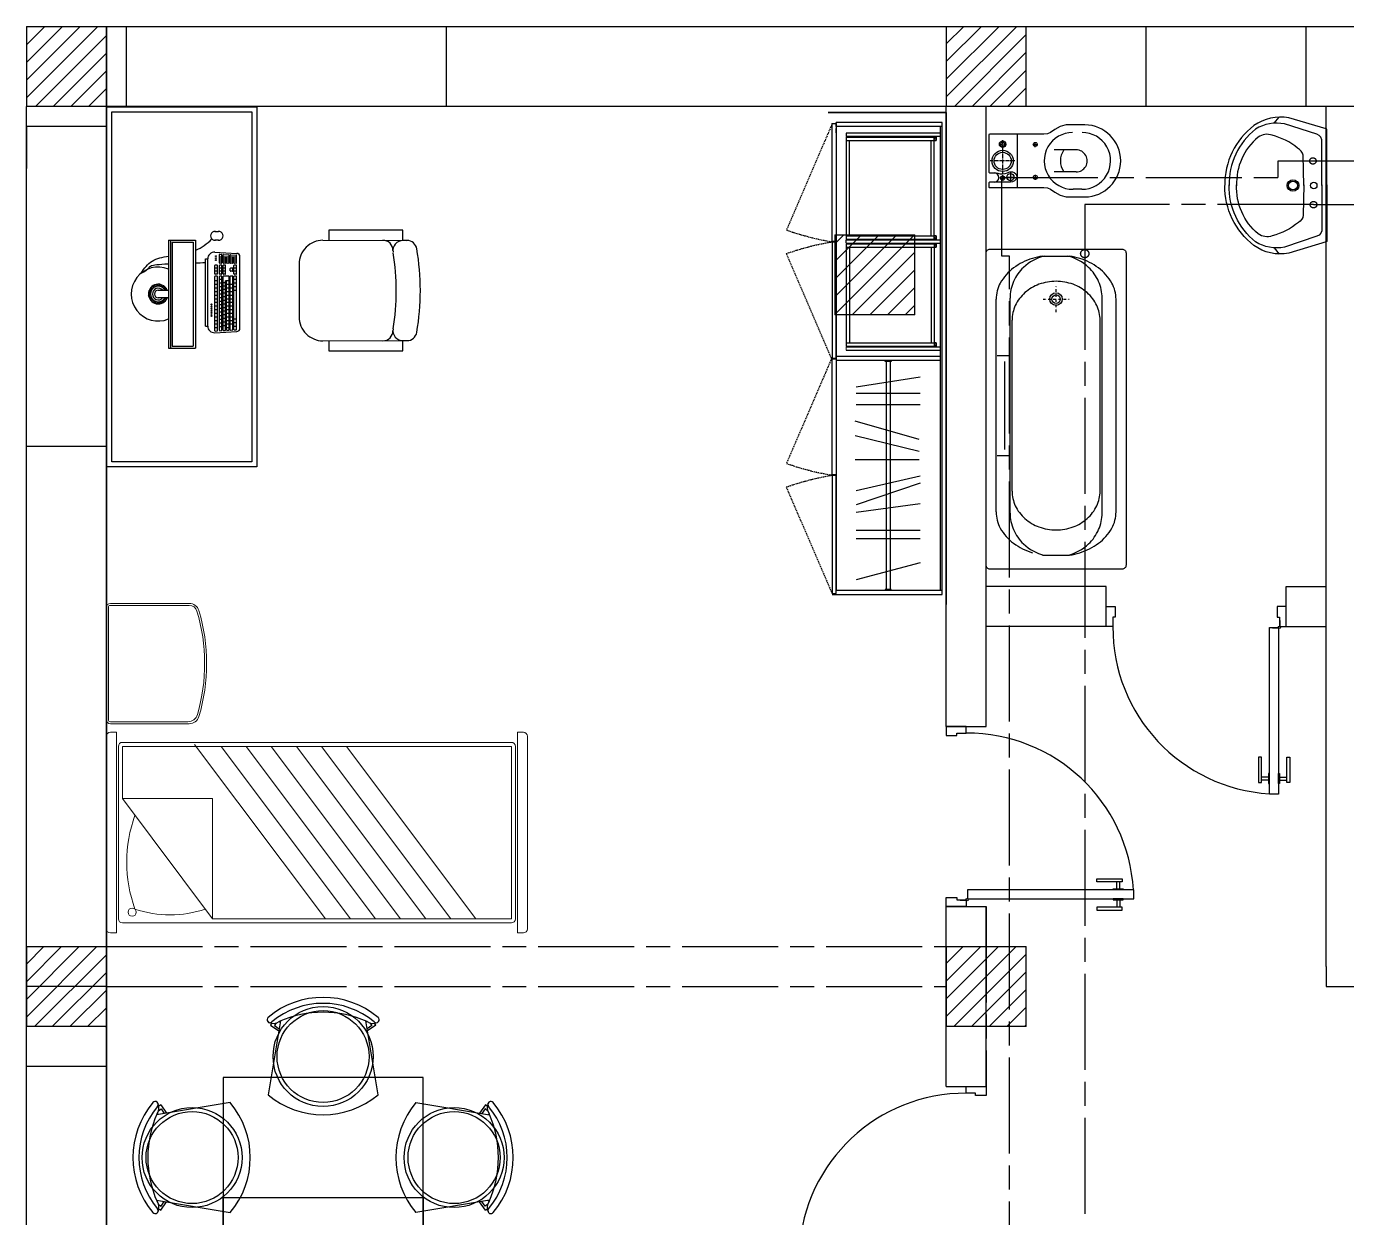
# Model space of a CAD drawing. Header units: inches. Extents: x 5 to 80005, y 6 to 60006.
# Drawn here: x 40024 to 46626, y 8799 to 14754 of the extents above; entities that cross this region are included whole.
import ezdxf

# ---------------------------------------------------------------- set-up
doc = ezdxf.new("R2010")
doc.units = ezdxf.units.IN
doc.header["$MEASUREMENT"] = 0
for name, pattern in [('ACAD_ISO08W100', [36, 24, -3, 6, -3]), ('AM_DIN_G_W050', [13.75, 9.75, -1.5, 1, -1.5]), ('CACHE', [9.525, 6.35, -3.175]), ('DASHDOT', [25.4, 12.7, -6.35, 0, -6.35])]:
    doc.linetypes.add(name, pattern=pattern)
doc.layers.add('4', color=130, linetype='Continuous', lineweight=35)
for name, color, linetype in [('freecads.com', 7, 'Continuous'), ('furn', 34, 'Continuous'), ('wall', 5, 'Continuous'), ('Washbasin-detail', 251, 'Continuous'), ('Washbasin-outline', 250, 'Continuous'), ('Wood', 45, 'Continuous')]:
    doc.layers.add(name, color=color, linetype=linetype)

# ---------------------------------------------------------------- blocks, each defined once
blk = doc.blocks.new('columnn')
h = blk.add_hatch()
h.set_pattern_fill('ANSI31', color=256, scale=500)
h.set_pattern_definition([(45, (-20875.046, -16891.983), (-44.19417, 44.19417), [])])
h.paths.add_polyline_path([(0, 200), (-200, 200), (-200, 0), (0, 0)])
h.paths.add_polyline_path([(200, 200), (0, 200), (0, 0), (200, 0)])
h.paths.add_polyline_path([(0, 0), (-200, 0), (-200, -200), (0, -200)])
h.paths.add_polyline_path([(200, 0), (0, 0), (0, -200), (200, -200)])
for p, q in [((-200, 200), (-200, -200)), ((-200, 200), (200, 200)), ((200, -200), (200, 200)), ((200, -200), (-200, -200))]:
    blk.add_line(p, q)
blk = doc.blocks.new('bed025')
at = {"color": 0, "linetype": 'Continuous', "lineweight": 18}
for p, q in [((-481.3, 0), (481.3, 0)), ((564.2, 0), (1125.7, 0)), ((-501.3, -20.1), (-501.3, -50.1)), ((-501.3, -50.1), (501.3, -50.1)), ((-431.1, -60.2), (431.1, -60.2)), ((501.3, -20.1), (501.3, -50.1)), ((544.1, -414.6), (544.1, -20.1)), ((554.2, -407.1), (554.2, -20.1)), ((564.2, -10), (1125.7, -10)), ((1135.7, -20.1), (1135.7, -414.6)), ((1145.7, -20.1), (1145.7, -414.6)), ((-451.2, -80.2), (-451.2, -2025.3)), ((170.4, -80.2), (-431.1, -531.4)), ((170.4, -80.2), (431.1, -80.2)), ((170.4, -531.4), (170.4, -80.2)), ((431.1, -80.2), (431.1, -2025.3)), ((451.2, -80.2), (451.2, -2025.3)), ((441.2, -441.2), (-431.1, -1095.4)), ((-431.1, -531.4), (-431.1, -2025.3)), ((-431.1, -531.4), (170.4, -531.4)), ((431.1, -574), (-431.1, -1220.7)), ((431.1, -699.3), (-431.1, -1346)), ((431.1, -824.7), (-431.1, -1471.4)), ((431.1, -950), (-431.1, -1596.7)), ((431.1, -1075.3), (-431.1, -1722)), ((431.1, -1200.7), (-431.1, -1847.3)), ((-431.1, -2025.3), (431.1, -2025.3)), ((-431.1, -2045.4), (431.1, -2045.4)), ((-501.3, -2055.4), (-501.3, -2085.5)), ((-501.3, -2055.4), (501.3, -2055.4)), ((-481.3, -2105.5), (481.3, -2105.5)), ((501.3, -2055.4), (501.3, -2085.5))]:
    blk.add_line(p, q, dxfattribs=at)
blk.add_circle((-397.8, -128.9), 20.7, dxfattribs=at)
for centre, radius, start, end in [((-481.3, -20.1), 20.1, 90, 180), ((-431.1, -80.2), 20.1, 90, 180), ((431.1, -80.2), 20.1, 0, 90), ((481.3, -20.1), 20.1, 0, 90), ((564.2, -20.1), 20.1, 90, 180), ((564.2, -20.1), 10, 90, 180), ((1125.7, -20.1), 20.1, 0, 90), ((1125.7, -20.1), 10, 0, 90), ((-147.6, -800.7), 698.7, 70.36718, 109.63282), ((136.1, -318.7), 547.5, 161.24183, 198.75817), ((594.3, -414.6), 50.1, 180, 253.39845), ((604.3, -407.1), 50.1, 180, 253.89153), ((844.9, 426.1), 917.4, 253.89153, 286.60155), ((1095.6, -414.6), 40.1, 286.60155, 0), ((1095.6, -414.6), 50.1, 286.60155, 0), ((844.9, 426.1), 927.4, 253.39845, 286.60155), ((-431.1, -2025.3), 20.1, 180, 270), ((431.1, -2025.3), 20.1, 270, 0), ((-481.3, -2085.5), 20.1, 180, 270), ((481.3, -2085.5), 20.1, 270, 0)]:
    blk.add_arc(centre, radius, start, end, dxfattribs=at)

msp = doc.modelspace()

# ---------------------------------------------------------------- hatches: boundary and pattern name
h = msp.add_hatch()
h.set_pattern_fill('HEX', color=256, scale=25, angle=45, style=0)
h.set_pattern_definition([(45, (27087.5095, 8684.8585), (-3.8273277, 3.8273277), [3.125, -6.25]), (165, (27087.5095, 8684.8585), (-1.4008992, -5.228227), [3.125, -6.25]), (105, (27089.719, 8687.068), (-5.228227, -1.4008992), [3.125, -6.25])])
h.paths.add_polyline_path([(40717.86887, 13435.13091), (40728.9907, 13435.13091, 4.9243717242), (40728.9907, 13396.76091), (40717.86887, 13396.76091, -3.82341599)])

# ---------------------------------------------------------------- linework, layer by layer
for p, q in [((40424.29238, 14753.79966), (40424.29238, 4353.79966)), ((40424.29238, 14753.79966), (50024.29238, 14753.79966)), ((50424.29238, 14353.79966), (40024.29238, 14353.79966)), ((40024.29238, 4753.79966), (40024.29238, 14353.79966)), ((40424.29238, 4753.79966), (40424.29238, 14353.79966)), ((50024.29238, 14353.79966), (40424.29238, 14353.79966)), ((44624.29238, 11253.79966), (44624.29238, 14353.79966)), ((44824.29238, 11253.79966), (44824.29238, 14353.79966)), ((46524.29238, 10053.79966), (46524.29238, 14353.79966)), ((45273.772, 14136.85864), (45164.6424, 14136.85864)), ((45273.772, 14026.32895), (45164.6424, 14026.32895)), ((45301.73645, 13939.90391), (45258.14604, 13939.90391)), ((40735.4513, 13685.94591), (40735.4513, 13145.94591)), ((40735.4513, 13685.94591), (40869.64754, 13685.94591)), ((40744.05685, 13685.94591), (40744.05685, 13145.94591)), ((40753.63329, 13675.94591), (40753.63329, 13155.94591)), ((40753.63329, 13675.94591), (40857.50214, 13675.94591)), ((40857.50214, 13675.94591), (40857.50214, 13155.94591)), ((40869.64754, 13685.94591), (40869.64754, 13145.94591)), ((40967.19617, 13729.39386), (40985.54283, 13729.39386)), ((40985.54283, 13685.08749), (40967.19617, 13685.08749)), ((41507.4885, 13684.68524), (41927.39579, 13683.71583)), ((40966.0438, 13625.0209), (41075.90219, 13619.08261)), ((40989.1872, 13571.5145), (40989.1872, 13612.98325)), ((41002.3872, 13600.1327), (40989.1872, 13600.1327)), ((40991.15814, 13614.85052), (41000.61814, 13614.33917)), ((41002.3872, 13571.5145), (41002.3872, 13612.4719)), ((41007.4472, 13571.5145), (41007.4472, 13611.99622)), ((41038.9072, 13600.1327), (41007.4472, 13600.1327)), ((41009.41814, 13613.8635), (41037.13814, 13612.36512)), ((41020.6472, 13571.5145), (41020.6472, 13600.1327)), ((41025.7072, 13571.5145), (41025.7072, 13600.1327)), ((41038.9072, 13571.5145), (41038.9072, 13610.49784)), ((41043.9672, 13571.5145), (41043.9672, 13610.02217)), ((41075.4272, 13600.1327), (41043.9672, 13600.1327)), ((41045.93814, 13611.88944), (41073.65814, 13610.39106)), ((41057.1672, 13571.5145), (41057.1672, 13600.1327)), ((41062.2272, 13571.5145), (41062.2272, 13600.1327)), ((41075.4272, 13571.5145), (41075.4272, 13608.52379)), ((41092.40219, 13245.08261), (41092.40219, 13602.58261)), ((40919.45608, 13255.59617), (40919.45608, 13592.06901)), ((40919.45608, 13592.06901), (40931.26262, 13592.06901)), ((40931.26262, 13255.59617), (40931.26262, 13592.06901)), ((40966.4172, 13517.42362), (40966.4172, 13558.2045)), ((40979.6172, 13545.23421), (40966.4172, 13545.23421)), ((40977.7472, 13560.0745), (40968.2872, 13560.0745)), ((40979.6172, 13517.42362), (40979.6172, 13558.2045)), ((41002.3872, 13589.96997), (40989.1872, 13589.96997)), ((41002.3872, 13579.80724), (40989.1872, 13579.80724)), ((40989.1872, 13517.42362), (40989.1872, 13558.2045)), ((41002.3872, 13545.23421), (40989.1872, 13545.23421)), ((41000.5172, 13569.6445), (40991.0572, 13569.6445)), ((41000.5172, 13560.0745), (40991.0572, 13560.0745)), ((41002.3872, 13517.42362), (41002.3872, 13558.2045)), ((41020.6472, 13589.96997), (41007.4472, 13589.96997)), ((41020.6472, 13579.80724), (41007.4472, 13579.80724)), ((41007.4472, 13517.42362), (41007.4472, 13558.2045)), ((41020.6472, 13545.23421), (41007.4472, 13545.23421)), ((41018.7772, 13569.6445), (41009.3172, 13569.6445)), ((41018.7772, 13560.0745), (41009.3172, 13560.0745)), ((41020.6472, 13517.42362), (41020.6472, 13558.2045)), ((41038.9072, 13589.96997), (41025.7072, 13589.96997)), ((41038.9072, 13579.80724), (41025.7072, 13579.80724)), ((41037.0372, 13569.6445), (41027.5772, 13569.6445)), ((41057.1672, 13589.96997), (41043.9672, 13589.96997)), ((41057.1672, 13579.80724), (41043.9672, 13579.80724)), ((41043.9672, 13532.26392), (41043.9672, 13543.36421)), ((41055.2972, 13569.6445), (41045.8372, 13569.6445)), ((41055.2972, 13545.23421), (41045.8372, 13545.23421)), ((41057.1672, 13532.26392), (41057.1672, 13543.36421)), ((41075.4272, 13589.96997), (41062.2272, 13589.96997)), ((41075.4272, 13579.80724), (41062.2272, 13579.80724)), ((41062.2272, 13517.42362), (41062.2272, 13558.2045)), ((41075.4272, 13545.23421), (41062.2272, 13545.23421)), ((41073.5572, 13569.6445), (41064.0972, 13569.6445)), ((41073.5572, 13560.0745), (41064.0972, 13560.0745)), ((41075.4272, 13517.42362), (41075.4272, 13558.2045)), ((40979.6172, 13530.39392), (40966.4172, 13530.39392)), ((40966.4172, 13232.70787), (40966.4172, 13504.11362)), ((40979.6172, 13481.25564), (40966.4172, 13481.25564)), ((40977.7472, 13515.55362), (40968.2872, 13515.55362)), ((40977.7472, 13505.98362), (40968.2872, 13505.98362)), ((40979.6172, 13233.21922), (40979.6172, 13504.11362)), ((41002.3872, 13530.39392), (40989.1872, 13530.39392)), ((40989.1872, 13234.68194), (40989.1872, 13504.11362)), ((41002.3872, 13487.79876), (40989.1872, 13487.79876)), ((41002.3872, 13469.73913), (40989.1872, 13469.73913)), ((41000.5172, 13515.55362), (40991.0572, 13515.55362)), ((41000.5172, 13505.98362), (40991.0572, 13505.98362)), ((41002.3872, 13235.19329), (41002.3872, 13504.11362)), ((41020.6472, 13530.39392), (41007.4472, 13530.39392)), ((41007.4472, 13235.66897), (41007.4472, 13504.11362)), ((41020.6472, 13471.77097), (41007.4472, 13471.77097)), ((41018.7772, 13515.55362), (41009.3172, 13515.55362)), ((41037.0372, 13505.98362), (41009.3172, 13505.98362)), ((41020.6472, 13236.18033), (41020.6472, 13481.25564)), ((41038.9072, 13481.25564), (41020.6472, 13481.25564)), ((41025.7072, 13236.65601), (41025.7072, 13481.25564)), ((41038.9072, 13237.16736), (41038.9072, 13504.11362)), ((41043.9672, 13237.64304), (41043.9672, 13504.11362)), ((41055.2972, 13530.39392), (41045.8372, 13530.39392)), ((41055.2972, 13505.98362), (41045.8372, 13505.98362)), ((41057.1672, 13238.1544), (41057.1672, 13504.11362)), ((41075.4272, 13530.39392), (41062.2272, 13530.39392)), ((41062.2272, 13238.63007), (41062.2272, 13504.11362)), ((41075.4272, 13488.23499), (41062.2272, 13488.23499)), ((41075.4272, 13470.17536), (41062.2272, 13470.17536)), ((41073.5572, 13515.55362), (41064.0972, 13515.55362)), ((41073.5572, 13505.98362), (41064.0972, 13505.98362)), ((41075.4272, 13239.14143), (41075.4272, 13504.11362)), ((40683.70163, 13435.13091), (40735.4513, 13435.13091)), ((40979.6172, 13463.19602), (40966.4172, 13463.19602)), ((40979.6172, 13445.13639), (40966.4172, 13445.13639)), ((40979.6172, 13427.07676), (40966.4172, 13427.07676)), ((40979.6172, 13409.01714), (40966.4172, 13409.01714)), ((41002.3872, 13451.67951), (40989.1872, 13451.67951)), ((41002.3872, 13433.61988), (40989.1872, 13433.61988)), ((41002.3872, 13415.56025), (40989.1872, 13415.56025)), ((41020.6472, 13456.06752), (41007.4472, 13456.06752)), ((41020.6472, 13438.00789), (41007.4472, 13438.00789)), ((41020.6472, 13419.94826), (41007.4472, 13419.94826)), ((41038.9072, 13463.19602), (41025.7072, 13463.19602)), ((41038.9072, 13445.13639), (41025.7072, 13445.13639)), ((41038.9072, 13427.07676), (41025.7072, 13427.07676)), ((41038.9072, 13409.01714), (41025.7072, 13409.01714)), ((41057.1672, 13463.19602), (41043.9672, 13463.19602)), ((41057.1672, 13445.13639), (41043.9672, 13445.13639)), ((41057.1672, 13427.07676), (41043.9672, 13427.07676)), ((41057.1672, 13409.01714), (41043.9672, 13409.01714)), ((41075.4272, 13452.11573), (41062.2272, 13452.11573)), ((41075.4272, 13434.05611), (41062.2272, 13434.05611)), ((40735.4513, 13396.76091), (40683.70163, 13396.76091)), ((40979.6172, 13390.95751), (40966.4172, 13390.95751)), ((40979.6172, 13372.89788), (40966.4172, 13372.89788)), ((40979.6172, 13354.83826), (40966.4172, 13354.83826)), ((40979.6172, 13336.77863), (40966.4172, 13336.77863)), ((41002.3872, 13397.50063), (40989.1872, 13397.50063)), ((41002.3872, 13379.441), (40989.1872, 13379.441)), ((41002.3872, 13361.38137), (40989.1872, 13361.38137)), ((41002.3872, 13343.32175), (40989.1872, 13343.32175)), ((41020.6472, 13401.88864), (41007.4472, 13401.88864)), ((41020.6472, 13383.82901), (41007.4472, 13383.82901)), ((41020.6472, 13365.76938), (41007.4472, 13365.76938)), ((41020.6472, 13347.70976), (41007.4472, 13347.70976)), ((41038.9072, 13390.95751), (41025.7072, 13390.95751)), ((41038.9072, 13372.89788), (41025.7072, 13372.89788)), ((41038.9072, 13354.83826), (41025.7072, 13354.83826)), ((41038.9072, 13336.77863), (41025.7072, 13336.77863)), ((41057.1672, 13390.95751), (41043.9672, 13390.95751)), ((41057.1672, 13372.89788), (41043.9672, 13372.89788)), ((41057.1672, 13354.83826), (41043.9672, 13354.83826)), ((41057.1672, 13336.77863), (41043.9672, 13336.77863)), ((40979.6172, 13318.719), (40966.4172, 13318.719)), ((40979.6172, 13300.65938), (40966.4172, 13300.65938)), ((40979.6172, 13282.59975), (40966.4172, 13282.59975)), ((41002.3872, 13325.26212), (40989.1872, 13325.26212)), ((41002.3872, 13307.20249), (40989.1872, 13307.20249)), ((41002.3872, 13289.14287), (40989.1872, 13289.14287)), ((41002.3872, 13271.08324), (40989.1872, 13271.08324)), ((41020.6472, 13329.65013), (41007.4472, 13329.65013)), ((41020.6472, 13311.5905), (41007.4472, 13311.5905)), ((41020.6472, 13293.53088), (41007.4472, 13293.53088)), ((41020.6472, 13275.47125), (41007.4472, 13275.47125)), ((41038.9072, 13318.719), (41025.7072, 13318.719)), ((41038.9072, 13300.65938), (41025.7072, 13300.65938)), ((41038.9072, 13282.59975), (41025.7072, 13282.59975)), ((41057.1672, 13318.719), (41043.9672, 13318.719)), ((41057.1672, 13300.65938), (41043.9672, 13300.65938)), ((41057.1672, 13282.59975), (41043.9672, 13282.59975)), ((41075.4272, 13289.57909), (41062.2272, 13289.57909)), ((41075.4272, 13271.51947), (41062.2272, 13271.51947)), ((40919.45608, 13255.59617), (40931.26262, 13255.59617)), ((40966.04381, 13222.64427), (41075.90219, 13228.58261)), ((40979.6172, 13264.54012), (40966.4172, 13264.54012)), ((40979.6172, 13246.25158), (40966.4172, 13246.25158)), ((40968.38814, 13230.84059), (40977.84814, 13231.35195)), ((41002.3872, 13252.79469), (40989.1872, 13252.79469)), ((40991.15814, 13232.81466), (41000.61814, 13233.32602)), ((41020.6472, 13257.41162), (41007.4472, 13257.41162)), ((41009.41814, 13233.8017), (41018.87814, 13234.31305)), ((41038.9072, 13264.54012), (41025.7072, 13264.54012)), ((41038.9072, 13246.25158), (41025.7072, 13246.25158)), ((41027.67814, 13234.78873), (41037.13814, 13235.30009)), ((41057.1672, 13264.54012), (41043.9672, 13264.54012)), ((41045.93814, 13235.77577), (41055.39814, 13236.28712)), ((41075.4272, 13253.23092), (41062.2272, 13253.23092)), ((41064.19814, 13236.7628), (41073.65814, 13237.27416)), ((40735.4513, 13145.94591), (40869.64754, 13145.94591)), ((40753.63329, 13155.94591), (40857.50214, 13155.94591)), ((41507.4885, 13182.08379), (41927.39579, 13183.0532)), ((45424.29238, 11953.79966), (44824.29238, 11953.79966)), ((45424.29238, 11753.79966), (45424.29238, 11953.79966)), ((46324.29238, 11753.79966), (46324.29238, 11953.79966)), ((45424.29238, 11753.79966), (44824.29238, 11753.79966)), ((45424.29238, 11753.79966), (44824.29238, 11753.79966)), ((44624.29238, 11253.79966), (44824.29238, 11253.79966)), ((44624.29238, 10353.79966), (44824.29238, 10353.79966)), ((44624.29238, 9453.79966), (44624.29238, 10353.79966)), ((44824.29238, 9453.79966), (44824.29238, 10353.79966)), ((44624.29238, 9453.79966), (44824.29238, 9453.79966))]:
    msp.add_line(p, q)
at = {"color": 7, "linetype": 'ACAD_ISO08W100', "ltscale": 20}
for p, q in [((40424.29238, 14353.79966), (40424.29238, 14753.79966)), ((40524.29238, 14353.79966), (40524.29238, 14753.79966)), ((42124.29238, 14353.79966), (42124.29238, 14753.79966)), ((45024.29238, 14353.79966), (45024.29238, 14753.79966)), ((45624.29238, 14353.79966), (45624.29238, 14753.79966)), ((46424.29238, 14353.79966), (46424.29238, 14753.79966)), ((40424.29238, 14353.79966), (40024.29238, 14353.79966)), ((40424.29238, 14253.79966), (40024.29238, 14253.79966)), ((40024.29238, 14253.79966), (40024.29238, 14250.59966)), ((40024.29238, 14250.59966), (40024.29238, 14248.59966)), ((40024.29238, 14250.59966), (40024.29238, 14247.39966)), ((40024.29238, 14248.59966), (40024.29238, 14246.29966)), ((40024.29238, 14246.29966), (40024.29238, 14244.29966)), ((40024.29238, 14244.29966), (40024.29238, 14044.29966)), ((40424.29238, 12653.79966), (40024.29238, 12653.79966)), ((46324.29238, 11953.79966), (46524.29238, 11953.79966)), ((46324.29238, 11753.79966), (46524.29238, 11753.79966)), ((40424.29238, 9953.79966), (40024.29238, 9953.79966)), ((40424.29238, 9753.79966), (40024.29238, 9753.79966)), ((40424.29238, 9553.79966), (40024.29238, 9553.79966))]:
    msp.add_line(p, q, dxfattribs=at)
at = {"color": 4, "linetype": 'AM_DIN_G_W050', "ltscale": 2}
for p, q in [((44906.13107, 14143.3244), (44906.13107, 14019.65373)), ((44967.96641, 14081.48906), (44844.29574, 14081.48906))]:
    msp.add_line(p, q, dxfattribs=at)
at = {"color": 4, "linetype": 'ACAD_ISO08W100', "ltscale": 20}
for p, q in [((46284.79238, 13997.79966), (46284.79238, 14081.29966)), ((46284.79238, 14081.29966), (46457.79238, 14081.29966)), ((46457.79238, 14081.29966), (50515.29238, 14081.29966)), ((44902.79238, 13605.64312), (44902.79238, 13997.79966)), ((44902.79238, 13997.79966), (46284.79238, 13997.79966)), ((44939.79238, 13605.64312), (44902.79238, 13605.64312)), ((44939.79238, 5519.48489), (44939.79238, 13605.64312))]:
    msp.add_line(p, q, dxfattribs=at)
at = {"color": 1, "linetype": 'ACAD_ISO08W100', "ltscale": 20}
for p, q in [((46460.79238, 13862.79966), (45316.79238, 13862.79966)), ((45316.79238, 13862.79966), (45316.79238, 13617.79966)), ((46460.79238, 13862.79966), (50615.29238, 13862.79966)), ((45316.79238, 13617.79966), (45316.79238, 5707.29966))]:
    msp.add_line(p, q, dxfattribs=at)
at = {"color": 0}
for p, q in [((45105.62014, 13605.64231), (45241.10314, 13605.64231)), ((44873.36114, 12326.64231), (44873.36114, 13389.64231)), ((44943.36114, 12320.64231), (44943.36114, 13395.64231)), ((45403.36114, 12320.64231), (45403.36114, 13395.64231)), ((45473.36114, 12326.64231), (45473.36114, 13389.64231)), ((44953.36114, 12430.64231), (44953.36114, 13285.64231)), ((45393.36114, 12430.64231), (45393.36114, 13285.64231)), ((44916.95814, 12638.14231), (44916.95814, 13078.14231)), ((45105.62014, 12110.64231), (45241.10314, 12110.64231))]:
    msp.add_line(p, q, dxfattribs=at)
at = {"color": 0, "linetype": 'DASHDOT'}
for p, q in [((45173.36114, 13325.64231), (45173.36114, 13455.64231)), ((45108.36114, 13390.64231), (45238.36114, 13390.64231))]:
    msp.add_line(p, q, dxfattribs=at)
at = {"linetype": 'ACAD_ISO08W100', "ltscale": 20}
msp.add_line((44824.29238, 10353.79966), (44824.29238, 9453.79966), dxfattribs=at)
at = {"color": 7, "linetype": 'ACAD_ISO08W100', "ltscale": 20, "true_color": 0xffffff}
for p, q in [((40424.29238, 10153.79966), (44624.29238, 10153.79966)), ((46524.29238, 10053.79966), (46524.29238, 9953.79966)), ((40424.29238, 9953.79966), (44624.29238, 9953.79966)), ((46524.29238, 9953.79966), (46924.29238, 9953.79966))]:
    msp.add_line(p, q, dxfattribs=at)
at = {"color": 7, "linetype": 'ByBlock', "lineweight": -2, "ltscale": 0.7}
for p, q in [((41294.30593, 9782.0547), (41232.86114, 9413.38596)), ((41237.47745, 9774.24073), (41236.25637, 9774.80019)), ((41273.51346, 9772.0661), (41264.5544, 9759.31845)), ((41288.16516, 9779.3927), (41293.26491, 9775.8086)), ((41782.86114, 9413.38596), (41721.41635, 9782.0547)), ((41727.55712, 9779.3927), (41722.45737, 9775.8086)), ((41742.20882, 9772.0661), (41751.16788, 9759.31845)), ((41778.24484, 9774.24073), (41779.46591, 9774.80019)), ((41244.78891, 9760.98702), (41285.97087, 9732.0443)), ((41264.5544, 9759.31845), (41287.79438, 9742.98538)), ((41751.16788, 9759.31845), (41727.9279, 9742.98538)), ((41770.93338, 9760.98702), (41729.75142, 9732.0443)), ((41007.86114, 9499.14231), (41007.86114, 8099.14231)), ((42007.86114, 9499.14231), (41007.86114, 9499.14231)), ((42007.86114, 9499.14231), (41007.86114, 9499.14231)), ((41007.86114, 9499.14231), (41007.86114, 7499.14231)), ((42007.86114, 8099.14231), (42007.86114, 9499.14231)), ((42007.86114, 7499.14231), (42007.86114, 9499.14231)), ((41043.61749, 9374.14231), (40674.94875, 9312.69752)), ((40677.61074, 9318.83828), (40681.19485, 9313.73853)), ((40682.76272, 9369.526), (40682.20326, 9370.74708)), ((40684.93735, 9333.48999), (40697.685, 9342.44905)), ((40696.01643, 9362.21454), (40724.95915, 9321.03258)), ((40697.685, 9342.44905), (40714.01807, 9319.20907)), ((41972.10479, 9374.14231), (42340.77354, 9312.69752)), ((42319.70585, 9362.21454), (42290.76314, 9321.03258)), ((42318.03729, 9342.44905), (42301.70421, 9319.20907)), ((42330.78493, 9333.48999), (42318.03729, 9342.44905)), ((42332.95956, 9369.526), (42333.51903, 9370.74708)), ((42338.11154, 9318.83828), (42334.52743, 9313.73853)), ((40674.94875, 8885.5871), (41043.61749, 8824.14231)), ((40677.61074, 8879.44633), (40681.19485, 8884.54608)), ((40684.93735, 8864.79462), (40697.685, 8855.83557)), ((40696.01643, 8836.07007), (40724.95915, 8877.25203)), ((40697.685, 8855.83557), (40714.01807, 8879.07554)), ((41007.86114, 7499.14231), (41007.86114, 8899.14231)), ((41007.86114, 8899.14231), (42007.86114, 8899.14231)), ((42340.77354, 8885.5871), (41972.10479, 8824.14231)), ((42007.86114, 8899.14231), (42007.86114, 7499.14231)), ((42319.70585, 8836.07007), (42290.76314, 8877.25203)), ((42318.03729, 8855.83557), (42301.70421, 8879.07554)), ((42330.78493, 8864.79462), (42318.03729, 8855.83557)), ((42338.11154, 8879.44633), (42334.52743, 8884.54608)), ((40682.76272, 8828.75861), (40682.20326, 8827.53753)), ((42332.95956, 8828.75861), (42333.51903, 8827.53753))]:
    msp.add_line(p, q, dxfattribs=at)
for points in [[(41176.01973, 14352.15663), (41176.01973, 12552.15663), (40426.01973, 12552.15663), (40426.01973, 14352.15663)], [(41151.01973, 14327.15663), (41151.01973, 12577.15663), (40451.01973, 12577.15663), (40451.01973, 14327.15663)]]:
    msp.add_lwpolyline(points, close=True)
msp.add_lwpolyline([(44836.44644, 14025.32574), (44839.97422, 14021.79796), (44863.67096, 14021.79796, -0.0671479617), (44881.4256, 14019.60412, 0.1751632108), (44930.41462, 14021.37659, -0.1974270768), (44956.02688, 14026.61426, -0.357498032), (44977.28916, 14000.3612, -0.3651618765), (44944.92146, 13974.76276), (44861.81965, 13974.76276), (44859.96834, 13974.76276), (44851.82259, 13974.76276), (44843.67683, 13974.76276), (44839.97422, 13974.76276), (44836.44644, 13971.23498), (44836.44644, 13953.76194, 0.4142135624), (44841.44644, 13948.76194), (45111.79188, 13948.76194), (45130.45646, 13946.27062), (45145.18795, 13940.14231), (45166.40078, 13925.14787), (45193.40817, 13910.42963), (45217.78191, 13903.50347, 0.0693273691), (45231.44905, 13901.59931), (45317.08531, 13901.59931, 0.9969061595), (45316.92131, 14261.59931), (45231.48629, 14261.59931, 0.0692942378), (45217.82549, 14259.69694), (45193.40817, 14252.76188), (45166.40078, 14238.04523), (45145.18795, 14223.04873), (45130.45646, 14216.92171), (45111.79188, 14214.43116), (45102.44091, 14214.43389), (44841.44644, 14214.43389, 0.4142135624), (44836.44644, 14209.43389)], format="xyb", close=True)
for points in [[(44980.08211, 13948.75642), (44980.08211, 14214.44219)], [(41906.48822, 13684.68524), (41906.48822, 13734.68523), (41537.4579, 13734.68523), (41537.4579, 13684.68524)], [(41537.4579, 13182.08379), (41537.4579, 13132.08379), (41906.48822, 13132.08379), (41906.48822, 13182.08379)]]:
    msp.add_lwpolyline(points)
at = {"color": 4, "linetype": 'AM_DIN_G_W050', "ltscale": 2}
for points in [[(44886.78227, 14164.99818), (44925.52397, 14164.99818)], [(44906.15312, 14184.36902), (44906.15312, 14145.62733)], [(45056.53572, 14163.66424), (45082.53572, 14163.66424)], [(45069.53572, 14150.66424), (45069.53572, 14176.66424)], [(44905.6901, 14009.39094), (44905.6901, 13981.78441)], [(44922.12244, 14000.3612), (44962.85003, 14000.3612)], [(44944.95868, 14023.22498), (44944.95868, 13977.49742)], [(45056.53572, 13999.1816), (45082.53572, 13999.1816)], [(45069.53572, 14012.1816), (45069.53572, 13986.1816)], [(44891.89786, 13995.58767), (44919.50439, 13995.58767)]]:
    msp.add_lwpolyline(points, dxfattribs=at)
for points in [[(41507.4885, 13684.68524, 0.4142135624), (41387.4885, 13564.68524), (41387.4885, 13302.08379, 0.4142135624), (41507.4885, 13182.08379)], [(41857.11071, 13634.20053, 0.4170557851), (41807.11306, 13684.68524)], [(41907.10836, 13183.0532), (41927.39579, 13183.0532, 0.3660754833), (41976.69933, 13224.73693, 0.0842750966), (41976.69933, 13642.0321, 0.3660754831), (41927.39579, 13683.71583), (41907.10836, 13683.71583, 0.4649196266), (41857.82887, 13625.25819)], [(41807.11306, 13182.08379, 0.4170557851), (41857.11071, 13232.5685, 0.4113770404)]]:
    msp.add_lwpolyline(points, format="xyb")
at = {"color": 0}
msp.add_lwpolyline([(45503.36114, 12040.64231), (44843.36114, 12040.64231, -0.414214), (44823.36114, 12060.64231), (44823.36114, 13620.64231, -0.414214), (44843.36114, 13640.64231), (45503.36114, 13640.64231, -0.414214), (45523.36114, 13620.64231), (45523.36114, 12060.64231, -0.414214)], format="xyb", close=True, dxfattribs=at)
at = {"color": 7}
for points in [[(44879.06014, 13108.14231), (44937.66314, 13108.14231)], [(44879.06014, 12608.14231), (44938.36114, 12608.14231)]]:
    msp.add_lwpolyline(points, dxfattribs=at)
for centre, radius in [((44906.13107, 14081.48906), 53.08175), ((44906.15312, 14164.99818), 16.11753), ((44906.15312, 14164.99818), 10.55026), ((45069.53572, 14163.66424), 10), ((44906.13107, 14081.48906), 42.87297), ((44905.70113, 13995.58767), 10.80327), ((44944.98624, 14000.3612), 17.86379), ((45069.53572, 13999.1816), 10), ((40972.10622, 13605.12234), 2.19991), ((40972.10622, 13595.54591), 2.19991), ((40972.10622, 13585.96948), 2.19991), ((40950.5919, 13364.00877), 2.19991), ((40950.5919, 13354.43234), 2.19991), ((40950.5919, 13344.85591), 2.19991), ((40950.5919, 13335.27948), 2.19991), ((40950.5919, 13325.70305), 2.19991), ((40950.5919, 13316.12662), 2.19991), ((40950.5919, 13306.55019), 2.19991)]:
    msp.add_circle(centre, radius)
at = {"color": 4, "linetype": 'ACAD_ISO08W100', "ltscale": 20}
msp.add_circle((46457.79238, 14081.29966), 16, dxfattribs=at)
at = {"color": 1, "linetype": 'ACAD_ISO08W100', "ltscale": 20}
for centre, radius in [((46460.79238, 13862.79966), 16.5), ((45316.79238, 13617.79966), 20.5)]:
    msp.add_circle(centre, radius, dxfattribs=at)
at = {"color": 0}
for radius in [31.294, 21.294]:
    msp.add_circle((45173.36114, 13390.64231), radius, dxfattribs=at)
at = {"color": 7, "linetype": 'ByBlock', "lineweight": -2, "ltscale": 0.2}
for centre, radius in [((41507.86114, 9604.25807), 250), ((41507.86114, 9604.25807), 230), ((40852.74538, 9099.14231), 250), ((40852.74538, 9099.14231), 230), ((42162.9769, 9099.14231), 250), ((42162.9769, 9099.14231), 230)]:
    msp.add_circle(centre, radius, dxfattribs=at)
for centre, radius, start, end in [((45255.59143, 14081.58581), 141.70493, 89.732879112, 271.032967043), ((45304.29106, 14081.58581), 141.70493, 268.967032957, 90.267120882), ((45290.57114, 14081.59379), 95.36068, 144.582161684, 215.417838316), ((45273.77751, 14081.59379), 55.26484, 269.994285279, 90.005714714), ((44863.6682, 13998.28036), 23.5176, 270.00671461, 89.993285384), ((40967.19617, 13707.24068), 22.15319, 65.538204184, 294.461795816), ((40985.54283, 13707.24068), 22.15319, 245.538204184, 114.461795816), ((40964.26262, 13592.06901), 33, 86.905941941, 180), ((40991.0572, 13612.98325), 1.87, 86.905941941, 179.999999453), ((41000.5172, 13612.4719), 1.87, 359.999999453, 86.905941941), ((41009.3172, 13611.99622), 1.87, 86.905941941, 179.999999453), ((41037.0372, 13610.49784), 1.87, 359.999999453, 86.905941941), ((41045.8372, 13610.02217), 1.87, 86.905941941, 179.999999453), ((41073.5572, 13608.52379), 1.87, 359.999999453, 86.905941941), ((41075.90219, 13602.58261), 16.5, 0, 90), ((40747.43037, 13432.08379), 1126.63342, 350.261445342, 9.694656351), ((40683.70163, 13415.94591), 135, 67.459841564, 292.540158436), ((40968.2872, 13558.2045), 1.87, 89.999999453, 179.999999453), ((40977.7472, 13558.2045), 1.87, 359.999999453, 89.999999453), ((40991.0572, 13571.5145), 1.87, 179.999999453, 269.999999453), ((40991.0572, 13558.2045), 1.87, 89.999999453, 179.999999453), ((41000.5172, 13571.5145), 1.87, 269.999999453, 359.999999453), ((41000.5172, 13558.2045), 1.87, 359.999999453, 89.999999453), ((41009.3172, 13571.5145), 1.87, 179.999999453, 269.999999453), ((41009.3172, 13558.2045), 1.87, 89.999999453, 179.999999453), ((41018.7772, 13571.5145), 1.87, 269.999999453, 359.999999453), ((41018.7772, 13558.2045), 1.87, 359.999999453, 89.999999453), ((41027.5772, 13571.5145), 1.87, 179.999999453, 269.999999453), ((41037.0372, 13571.5145), 1.87, 269.999999453, 359.999999453), ((41045.8372, 13571.5145), 1.87, 179.999999453, 269.999999453), ((41045.8372, 13543.36421), 1.87, 89.999999453, 179.999999453), ((41055.2972, 13571.5145), 1.87, 269.999999453, 359.999999453), ((41055.2972, 13543.36421), 1.87, 359.999999453, 89.999999453), ((41064.0972, 13571.5145), 1.87, 179.999999453, 269.999999453), ((41064.0972, 13558.2045), 1.87, 89.999999453, 179.999999453), ((41073.5572, 13571.5145), 1.87, 269.999999453, 359.999999453), ((41073.5572, 13558.2045), 1.87, 359.999999453, 89.999999453), ((40968.2872, 13517.42362), 1.87, 179.999999453, 269.999999453), ((40968.2872, 13504.11362), 1.87, 89.999999453, 179.999999453), ((40977.7472, 13517.42362), 1.87, 269.999999453, 359.999999453), ((40977.7472, 13504.11362), 1.87, 359.999999453, 89.999999453), ((40991.0572, 13517.42362), 1.87, 179.999999453, 269.999999453), ((40991.0572, 13504.11362), 1.87, 89.999999453, 179.999999453), ((41000.5172, 13517.42362), 1.87, 269.999999453, 359.999999453), ((41000.5172, 13504.11362), 1.87, 359.999999453, 89.999999453), ((41009.3172, 13517.42362), 1.87, 179.999999453, 269.999999453), ((41009.3172, 13504.11362), 1.87, 89.999999453, 179.999999453), ((41018.7772, 13517.42362), 1.87, 269.999999453, 359.999999453), ((41037.0372, 13504.11362), 1.87, 359.999999453, 89.999999453), ((41045.8372, 13532.26392), 1.87, 179.999999453, 269.999999453), ((41045.8372, 13504.11362), 1.87, 89.999999453, 179.999999453), ((41055.2972, 13532.26392), 1.87, 269.999999453, 359.999999453), ((41055.2972, 13504.11362), 1.87, 359.999999453, 89.999999453), ((41064.0972, 13517.42362), 1.87, 179.999999453, 269.999999453), ((41064.0972, 13504.11362), 1.87, 89.999999453, 179.999999453), ((41073.5572, 13517.42362), 1.87, 269.999999453, 359.999999453), ((41073.5572, 13504.11362), 1.87, 359.999999453, 89.999999453), ((40683.70163, 13415.94591), 49.185, 22.958104926, 337.041895074), ((40683.70163, 13415.94591), 39.185, 29.314334376, 330.685665624), ((40683.70163, 13415.94591), 29.185, 41.098706399, 318.901293601), ((40683.70163, 13415.94591), 19.185, 90, 270), ((40964.26262, 13255.59617), 33, 180, 273.094081218), ((40968.2872, 13232.70787), 1.87, 179.999999453, 273.094081218), ((40977.7472, 13233.21922), 1.87, 273.094081218, 359.999999453), ((40991.0572, 13234.68194), 1.87, 179.999999453, 273.094081218), ((41000.5172, 13235.19329), 1.87, 273.094081218, 359.999999453), ((41009.3172, 13235.66897), 1.87, 179.999999453, 273.094081218), ((41018.7772, 13236.18033), 1.87, 273.094081218, 359.999999453), ((41027.5772, 13236.65601), 1.87, 179.999999453, 273.094081218), ((41037.0372, 13237.16736), 1.87, 273.094081218, 359.999999453), ((41045.8372, 13237.64304), 1.87, 179.999999453, 273.094081218), ((41055.2972, 13238.1544), 1.87, 273.094081218, 359.999999453), ((41064.0972, 13238.63007), 1.87, 179.999999453, 273.094081218), ((41073.5572, 13239.14143), 1.87, 273.094081218, 359.999999453), ((41075.90219, 13245.08261), 16.5, 270, 0), ((41907.10836, 13233.0532), 50, 170.261445342, 269.999982398)]:
    msp.add_arc(centre, radius, start, end)
at = {"color": 0}
for centre, radius, start, end in [((45168.46114, 13382.47731), 229.631, 103.628158002, 133.385533999), ((45173.36114, 13206.77031), 404.584, 99.638766998, 107.020383005), ((45178.26214, 13382.47731), 229.631, 46.614466001, 76.371841998), ((45173.36114, 13206.77031), 404.584, 72.979616995, 80.361233002), ((45103.78914, 13353.51731), 239.861, 126.465824999, 150.730399998), ((45160.89014, 13390.48731), 218.609, 133.385533999, 156.335037001), ((45145.86914, 13296.57831), 310.662, 107.020383005, 126.465824999), ((45200.85314, 13296.57831), 310.662, 53.534175001, 72.979616995), ((45185.83314, 13390.48731), 218.609, 23.664962999, 46.614466001), ((45242.93314, 13353.51731), 239.861, 29.269600002, 53.534175001), ((45039.33414, 13389.64231), 165.973, 150.730399998, 180), ((45149.12614, 13395.64231), 205.765, 156.335037001, 180), ((45173.36114, 13230.68231), 248.96, 90, 110.06528), ((45173.36114, 13230.68231), 248.96, 69.93472, 90), ((45197.59714, 13395.64231), 205.765, 0, 23.664962999), ((45307.38914, 13389.64231), 165.973, 0, 29.269600002), ((45148.45014, 13274.65931), 197.539, 131.406433999, 154.839301998), ((45163.55514, 13257.52931), 220.378, 110.06528, 131.406433999), ((45183.16814, 13257.52931), 220.378, 48.593566001, 69.93472), ((45198.27314, 13274.65931), 197.539, 25.160698002, 48.593566001), ((45125.06814, 13285.64231), 171.707, 154.839301998, 180), ((45221.65514, 13285.64231), 171.707, 0, 25.160698002), ((45125.06814, 12430.64231), 171.707, 180, 205.160698002), ((45221.65514, 12430.64231), 171.707, 334.839301998, 0), ((45148.45014, 12441.62531), 197.539, 205.160698002, 228.593566001), ((45198.27314, 12441.62531), 197.539, 311.406433999, 334.839301998), ((45039.33414, 12326.64231), 165.973, 180, 209.269600002), ((45149.12614, 12320.64231), 205.765, 180, 203.664962999), ((45163.55514, 12458.75531), 220.378, 228.593566001, 249.93472), ((45183.16814, 12458.75531), 220.378, 290.06528, 311.406433999), ((45197.59714, 12320.64231), 205.765, 336.335037001, 0), ((45307.38914, 12326.64231), 165.973, 330.730399998, 0), ((45103.78914, 12362.76831), 239.861, 209.269600002, 233.534175001), ((45160.89014, 12325.79831), 218.609, 203.664962999, 226.614466001), ((45173.36114, 12485.60331), 248.96, 249.93472, 270), ((45173.36114, 12485.60331), 248.96, 270, 290.06528), ((45185.83314, 12325.79831), 218.609, 313.385533999, 336.335037001), ((45242.93314, 12362.76831), 239.861, 306.465824999, 330.730399998), ((45145.86914, 12419.70731), 310.662, 233.534175001, 252.979616995), ((45168.46114, 12333.80831), 229.631, 226.614466001, 256.371841998), ((45178.26214, 12333.80831), 229.631, 283.628158002, 313.385533999), ((45200.85314, 12419.70731), 310.662, 287.020383005, 306.465824999), ((45173.36114, 12509.51531), 404.584, 279.638766998, 287.020383005)]:
    msp.add_arc(centre, radius, start, end, dxfattribs=at)
at = {"color": 7, "linetype": 'ByBlock', "lineweight": -2, "ltscale": 0.7}
for centre, radius, start, end in [((41507.86114, 9472.27672), 427.76087, 49.992897885, 130.007102115), ((41507.86114, 9472.27672), 397.76087, 49.992897885, 130.007102115), ((41242.50438, 9788.43699), 15, 130.007102115, 310.007102115), ((41258.30415, 9819.69673), 50, 245.384035636, 305.690252044), ((41507.86114, 9281.00623), 544.66082, 66.13197277, 113.86802723), ((41757.41813, 9819.69673), 50, 234.309747956, 294.615964364), ((41773.2179, 9788.43699), 15, 229.992897885, 49.992897885), ((41507.86114, 9606.65621), 305, 147.549182577, 149.602066206), ((41507.86114, 9606.65621), 305, 30.397933794, 32.450817423), ((40668.56646, 9364.49907), 15, 319.992897887, 139.992897887), ((41507.86114, 9741.0357), 427.76087, 229.992897885, 310.007102115), ((42347.15583, 9364.49907), 15, 40.007102113, 220.007102113), ((40984.72673, 9099.14231), 427.76087, 139.992897887, 220.007102113), ((40984.72673, 9099.14231), 397.76087, 139.992897887, 220.007102113), ((41175.99722, 9099.14231), 544.66082, 156.131972767, 203.868027233), ((40637.30672, 9348.6993), 50, 324.309747957, 24.615964362), ((40850.34724, 9099.14231), 305, 120.397933797, 122.450817426), ((40715.96774, 9099.14231), 427.76087, 319.992897887, 40.007102113), ((42299.75454, 9099.14231), 427.76087, 139.992897887, 220.007102113), ((42165.37504, 9099.14231), 305, 57.549182574, 59.602066203), ((42378.41556, 9348.6993), 50, 155.384035638, 215.690252043), ((42030.99555, 9099.14231), 397.76087, 319.992897887, 40.007102113), ((41839.72506, 9099.14231), 544.66082, 336.131972767, 23.868027233), ((42030.99555, 9099.14231), 427.76087, 319.992897887, 40.007102113), ((40637.30672, 8849.58532), 50, 335.384035638, 35.690252043), ((42378.41556, 8849.58532), 50, 144.309747957, 204.615964362), ((40668.56646, 8833.78555), 15, 220.007102113, 40.007102113), ((40850.34724, 9099.14231), 305, 237.549182574, 239.602066203), ((42165.37504, 9099.14231), 305, 300.397933797, 302.450817426), ((42347.15583, 8833.78555), 15, 139.992897887, 319.992897887)]:
    msp.add_arc(centre, radius, start, end, dxfattribs=at)
for points in [[(40869.64754, 13634.13472), (40900.96417, 13647.78839), (40929.07417, 13666.90953), (40951.58606, 13691.52163)], [(40869.64754, 13572.04906), (40885.0282, 13572.39987), (40901.59821, 13572.7415), (40919.45608, 13573.07329)]]:
    msp.add_open_spline(points, degree=3)
for points, knots in [([(40598.28584, 13520.48845), (40613.8944, 13544.78273), (40649.50495, 13589.76134), (40705.05454, 13600.76649), (40735.4513, 13604.83582)], [0.04151624842, 0.04151624842, 0.04151624842, 0.04151624842, 0.12441797485, 0.2136336527, 0.2136336527, 0.2136336527, 0.2136336527]), ([(40598.28584, 13520.48845), (40648.87747, 13546.37703), (40621.72193, 13555.76259), (40682.66275, 13564.4688), (40735.4513, 13567.41744)], [0.04151624842, 0.04151624842, 0.04151624842, 0.04151624842, 0.12441797485, 0.17455828853, 0.17455828853, 0.17455828853, 0.17455828853])]:
    msp.add_open_spline(points, degree=3, knots=knots)
at = {"layer": '4', "color": 7, "linetype": 'ByBlock', "lineweight": 35}
msp.add_line((44074.29238, 14242.70153), (44074.29238, 14222.20153), dxfattribs=at)
at = {"layer": '4', "color": 7}
for p, q in [((44124.29238, 14201.37262), (44574.29238, 14201.37262)), ((44564.29238, 14199.37262), (44574.29238, 14199.37262)), ((44574.29238, 14183.37262), (44574.29238, 14203.37262)), ((44564.29238, 14183.37262), (44574.29238, 14183.37262)), ((44124.29238, 13688.70153), (44574.29238, 13688.70153)), ((44124.29238, 13668.70053), (44574.29238, 13668.70053)), ((44564.29238, 13706.70153), (44574.29238, 13706.70153)), ((44564.29238, 13690.70153), (44574.29238, 13690.70153)), ((44564.29238, 13666.70053), (44574.29238, 13666.70053)), ((44574.29238, 13706.70153), (44574.29238, 13686.70153)), ((44574.29238, 13650.70053), (44574.29238, 13670.70053)), ((44564.29238, 13650.70053), (44574.29238, 13650.70053)), ((44124.29238, 13154.03044), (44574.29238, 13154.03044)), ((44564.29238, 13172.03044), (44574.29238, 13172.03044)), ((44564.29238, 13156.03044), (44574.29238, 13156.03044)), ((44574.29238, 13172.03044), (44574.29238, 13152.03044))]:
    msp.add_line(p, q, dxfattribs=at)
for centre in [(44565.40441, 14193.37262), (44565.40441, 13660.70053)]:
    msp.add_ellipse(centre, major_axis=(0.78633, 0.78633), ratio=1, start_param=3.926990817, end_param=7.0685834706, dxfattribs=at)
at = {"layer": '4', "color": 7, "extrusion": (0, 0, -1)}
for centre in [(44565.40441, 13696.70153), (44565.40441, 13162.03044)]:
    msp.add_ellipse(centre, major_axis=(0.78633, -0.78633), ratio=1, start_param=3.926990817, end_param=7.0685834706, dxfattribs=at)
at = {"layer": 'freecads.com'}
for p, q in [((45424.29238, 11753.79966), (45424.29238, 11853.79966)), ((45424.29238, 11853.79966), (45469.29238, 11853.79966)), ((45469.29238, 11853.79966), (45469.29238, 11800.79966)), ((46324.29238, 11853.79966), (46279.29238, 11853.79966)), ((46279.29238, 11853.79966), (46279.29238, 11800.79966)), ((46324.29238, 11753.79966), (46324.29238, 11853.79966)), ((45457.29238, 11753.79966), (45424.29238, 11753.79966)), ((45469.29238, 11800.79966), (45457.29238, 11800.79966)), ((45457.29238, 11800.79966), (45457.29238, 11753.79966)), ((46279.29238, 11800.79966), (46291.29238, 11800.79966)), ((46291.29238, 11800.79966), (46291.29238, 11753.79966)), ((46291.29238, 11783.79966), (46291.29238, 11753.79966)), ((46291.29238, 11753.79966), (46324.29238, 11753.79966)), ((46291.29238, 11753.79966), (46293.29238, 11753.79966)), ((46293.29238, 11753.79966), (46293.29238, 11783.79966)), ((46240.93906, 10916.07214), (46240.93906, 11748.44633)), ((46240.93906, 11748.44633), (46285.93906, 11748.44633)), ((46255.93906, 11746.44633), (46255.93906, 11748.44633)), ((46255.93906, 11748.44633), (46285.93906, 11748.44633)), ((46285.93906, 11746.44633), (46255.93906, 11746.44633)), ((46285.93906, 11748.44633), (46285.93906, 10916.07214)), ((46285.93906, 11748.44633), (46285.93906, 11746.44633)), ((44724.29238, 11253.79966), (44624.29238, 11253.79966)), ((44624.29238, 11253.79966), (44624.29238, 11208.79966)), ((44724.29238, 11220.79966), (44724.29238, 11253.79966)), ((44624.29238, 11208.79966), (44677.29238, 11208.79966)), ((44677.29238, 11208.79966), (44677.29238, 11220.79966)), ((44677.29238, 11220.79966), (44724.29238, 11220.79966)), ((46199.93906, 11101.35484), (46184.93906, 11101.35484)), ((46184.93906, 11101.35484), (46184.93906, 10973.85994)), ((46199.93906, 10973.85994), (46199.93906, 11101.35484)), ((46326.93906, 10973.85994), (46326.93906, 11101.35484)), ((46326.93906, 11101.35484), (46341.93906, 11101.35484)), ((46341.93906, 11101.35484), (46341.93906, 10973.85994)), ((46184.93906, 10973.85994), (46199.93906, 10973.85994)), ((46235.93906, 11000.85484), (46199.93906, 11000.85484)), ((46235.93906, 10985.85484), (46199.93906, 10985.85484)), ((46240.93906, 11018.35484), (46235.93906, 11018.35484)), ((46235.93906, 11018.35484), (46235.93906, 10968.35484)), ((46235.93906, 10968.35484), (46240.93906, 10968.35484)), ((46240.93906, 10968.35484), (46240.93906, 11018.35484)), ((46285.93906, 10968.35484), (46285.93906, 11018.35484)), ((46285.93906, 11018.35484), (46290.93906, 11018.35484)), ((46290.93906, 10968.35484), (46285.93906, 10968.35484)), ((46290.93906, 11018.35484), (46290.93906, 10968.35484)), ((46290.93906, 11000.85484), (46326.93906, 11000.85484)), ((46290.93906, 10985.85484), (46326.93906, 10985.85484)), ((46341.93906, 10973.85994), (46326.93906, 10973.85994)), ((46285.93906, 10916.07214), (46240.93906, 10916.07214)), ((45562.0199, 10437.15298), (44729.6457, 10437.15298)), ((44729.6457, 10437.15298), (44729.6457, 10392.15298)), ((45376.73719, 10478.15298), (45376.73719, 10493.15298)), ((45376.73719, 10493.15298), (45504.23209, 10493.15298)), ((45504.23209, 10478.15298), (45376.73719, 10478.15298)), ((45459.73719, 10437.15298), (45459.73719, 10442.15298)), ((45459.73719, 10442.15298), (45509.73719, 10442.15298)), ((45509.73719, 10437.15298), (45459.73719, 10437.15298)), ((45477.23719, 10442.15298), (45477.23719, 10478.15298)), ((45492.23719, 10442.15298), (45492.23719, 10478.15298)), ((45504.23209, 10493.15298), (45504.23209, 10478.15298)), ((45509.73719, 10442.15298), (45509.73719, 10437.15298)), ((45562.0199, 10392.15298), (45562.0199, 10437.15298)), ((44624.29238, 10353.79966), (44624.29238, 10398.79966)), ((44624.29238, 10398.79966), (44677.29238, 10398.79966)), ((44677.29238, 10398.79966), (44677.29238, 10386.79966)), ((44677.29238, 10386.79966), (44724.29238, 10386.79966)), ((44694.29238, 10384.79966), (44694.29238, 10386.79966)), ((44694.29238, 10386.79966), (44724.29238, 10386.79966)), ((44724.29238, 10384.79966), (44694.29238, 10384.79966)), ((44724.29238, 10386.79966), (44724.29238, 10353.79966)), ((44724.29238, 10386.79966), (44724.29238, 10384.79966)), ((44731.6457, 10422.15298), (44729.6457, 10422.15298)), ((44729.6457, 10422.15298), (44729.6457, 10392.15298)), ((44729.6457, 10392.15298), (45562.0199, 10392.15298)), ((44729.6457, 10392.15298), (44731.6457, 10392.15298)), ((44731.6457, 10392.15298), (44731.6457, 10422.15298)), ((45509.73719, 10392.15298), (45459.73719, 10392.15298)), ((45459.73719, 10392.15298), (45459.73719, 10387.15298)), ((45459.73719, 10387.15298), (45509.73719, 10387.15298)), ((45477.23719, 10387.15298), (45477.23719, 10351.15298)), ((45492.23719, 10387.15298), (45492.23719, 10351.15298)), ((45509.73719, 10387.15298), (45509.73719, 10392.15298)), ((44724.29238, 10353.79966), (44624.29238, 10353.79966)), ((45504.23209, 10351.15298), (45376.73719, 10351.15298)), ((45376.73719, 10351.15298), (45376.73719, 10336.15298)), ((45376.73719, 10336.15298), (45504.23209, 10336.15298)), ((45504.23209, 10336.15298), (45504.23209, 10351.15298)), ((44724.29238, 9420.79966), (44724.29238, 9453.79966)), ((44724.29238, 9453.79966), (44824.29238, 9453.79966)), ((44824.29238, 9453.79966), (44824.29238, 9408.79966)), ((44824.29238, 9453.79966), (44824.29238, 9408.79966)), ((44771.29238, 9420.79966), (44724.29238, 9420.79966)), ((44771.29238, 9408.79966), (44771.29238, 9420.79966)), ((44824.29238, 9408.79966), (44771.29238, 9408.79966))]:
    msp.add_line(p, q, dxfattribs=at)
for centre in [(46290.29238, 11749.44633), (44728.6457, 10387.79966)]:
    msp.add_circle(centre, 6, dxfattribs=at)
for centre, start, end in [((46290.29238, 11749.44633), 179.70056315, 266.603413626), ((44728.6457, 10387.79966), 3.396586374, 90.29943685), ((44719.93906, 8587.79966), 89.700563157, 176.603413626)]:
    msp.add_arc(centre, 833.01138, start, end, dxfattribs=at)
at = {"layer": 'furn', "color": 7, "linetype": 'CACHE'}
for p, q in [((44054.29238, 14268.70153), (43825.02865, 13735.89622)), ((44054.29238, 13085.35935), (43825.02865, 13618.16466)), ((44054.29238, 13102.04371), (43825.02865, 12569.2384)), ((44054.29238, 11918.70153), (43825.02865, 12451.50684))]:
    msp.add_line(p, q, dxfattribs=at)
at = {"layer": 'furn', "color": 7}
for p, q in [((44604.29238, 14273.70153), (44074.29238, 14273.70153)), ((44074.29238, 14253.70153), (44074.29238, 14273.70153)), ((44604.29238, 11913.70153), (44604.29238, 14273.70153)), ((44074.29238, 14253.70153), (44074.29238, 11933.70153)), ((44604.29238, 14253.70153), (44074.29238, 14253.70153)), ((44594.29238, 14219.37262), (44124.29238, 14219.37262)), ((44124.29238, 14219.37262), (44124.29238, 14203.37262)), ((44594.29238, 14203.37262), (44124.29238, 14203.37262)), ((44124.29238, 14199.37262), (44564.29238, 14199.37262)), ((44124.29238, 14199.37262), (44124.29238, 13690.70153)), ((44564.29238, 13690.70153), (44564.29238, 14199.37262)), ((44594.29238, 14253.70153), (44594.29238, 11933.70153)), ((44124.29238, 14183.37262), (44564.29238, 14183.37262)), ((44140.29238, 13706.70153), (44140.29238, 14183.37262)), ((44548.29238, 13706.70153), (44548.29238, 14183.37262)), ((44124.29238, 13706.70153), (44564.29238, 13706.70153)), ((44124.29238, 13690.70153), (44564.29238, 13690.70153)), ((44124.29238, 13670.70153), (44124.29238, 13686.70153)), ((44124.29238, 13686.70153), (44594.29238, 13686.70153)), ((44124.29238, 13670.70153), (44594.29238, 13670.70153)), ((44124.29238, 13666.70053), (44564.29238, 13666.70053)), ((44140.29238, 13686.70153), (44594.29238, 13686.70153)), ((44140.29238, 13670.70153), (44594.29238, 13670.70153)), ((44564.29238, 13666.70053), (44564.29238, 13156.03044)), ((44124.29238, 13664.70153), (44124.29238, 13156.03044)), ((44124.29238, 13650.70053), (44564.29238, 13650.70053)), ((44140.29238, 13650.70053), (44140.29238, 13172.03044)), ((44548.29238, 13650.70053), (44548.29238, 13172.03044)), ((44124.29238, 13172.03044), (44564.29238, 13172.03044)), ((44124.29238, 13156.03044), (44564.29238, 13156.03044)), ((44124.29238, 13152.03044), (44594.29238, 13152.03044)), ((44594.29238, 13103.70153), (44074.29238, 13103.70153)), ((44594.29238, 13083.70153), (44074.29238, 13083.70153)), ((44124.29238, 13136.03044), (44594.29238, 13136.03044)), ((44324.29238, 13078.70153), (44324.29238, 11938.70153)), ((44344.29238, 13078.70153), (44344.29238, 11938.70153)), ((44494.29238, 12999.58494), (44174.29238, 12950.23323)), ((44494.29238, 12918.50709), (44174.29238, 12918.50709)), ((44494.29238, 12862.10531), (44174.29238, 12862.10531)), ((44489.29238, 12689.37452), (44169.29238, 12781.02747)), ((44489.29238, 12629.4475), (44169.29238, 12707.0001)), ((44489.29238, 12587.14606), (44169.29238, 12587.14606)), ((44494.29238, 12506.20153), (44174.29238, 12432.04085)), ((44494.29238, 12470.81705), (44174.29238, 12361.53852)), ((44174.29238, 12326.28715), (44494.29238, 12368.58859)), ((44494.29238, 12234.6342), (44174.29238, 12234.6342)), ((44494.29238, 12192.33276), (44174.29238, 12192.33276)), ((44494.29238, 12072.47872), (44174.29238, 11987.87584)), ((44054.29238, 11913.70153), (44604.29238, 11913.70153)), ((44604.29238, 11933.70153), (44074.29238, 11933.70153))]:
    msp.add_line(p, q, dxfattribs=at)
for points in [[(44074.29238, 14268.70153), (44074.29238, 13678.03044), (44054.29238, 13678.03044), (44054.29238, 14268.70153)], [(44074.29238, 13094.70153), (44074.29238, 13676.03044), (44054.29238, 13676.03044), (44054.29238, 13094.70153)], [(44074.29238, 13092.70153), (44074.29238, 12511.37262), (44054.29238, 12511.37262), (44054.29238, 13092.70153)], [(44074.29238, 11918.70153), (44074.29238, 12509.37262), (44054.29238, 12509.37262), (44054.29238, 11918.70153)]]:
    msp.add_lwpolyline(points, close=True, dxfattribs=at)
for points in [[(44349.29238, 13083.70153), (44349.29238, 13078.70153), (44319.29238, 13078.70153), (44319.29238, 13083.70153)], [(44349.29238, 11933.70153), (44349.29238, 11938.70153), (44319.29238, 11938.70153), (44319.29238, 11933.70153)]]:
    msp.add_lwpolyline(points, dxfattribs=at)
at = {"layer": 'furn', "color": 7, "linetype": 'CACHE'}
for centre, major_axis, ratio, start_param, end_param in [((43426.16995, 15511.17025), (1196.73093, -1729.30071), 0.5432120822, -0.640028888, -0.4797020192), ((44427.05728, 14344.51243), (545.58523, 1793.8142), 0.8464304664, 3.1041577282, 3.2534036686)]:
    msp.add_ellipse(centre, major_axis=major_axis, ratio=ratio, start_param=start_param, end_param=end_param, dxfattribs=at)
at = {"layer": 'furn', "color": 7, "linetype": 'CACHE', "extrusion": (0, 0, -1)}
for centre, major_axis, ratio, start_param, end_param in [((44427.05728, 11842.89063), (545.58523, -1793.8142), 0.8464304664, 3.1041577282, 3.2534036686), ((43426.16995, 10676.23281), (1196.73093, 1729.30071), 0.5432120822, -0.640028888, -0.4797020192)]:
    msp.add_ellipse(centre, major_axis=major_axis, ratio=ratio, start_param=start_param, end_param=end_param, dxfattribs=at)
at = {"layer": 'wall', "color": 7, "linetype": 'ByBlock', "lineweight": 35}
for p, q in [((44624.29238, 14323.70153), (44033.0163, 14323.70153)), ((44624.29238, 11863.70153), (44624.29238, 14323.70153))]:
    msp.add_line(p, q, dxfattribs=at)
at = {"layer": 'Washbasin-detail', "color": 7}
for p, q in [((46264.01628, 14269.6524), (46289.09285, 14300.61005)), ((46264.01628, 13646.99565), (46289.09285, 13616.03799))]:
    msp.add_line(p, q, dxfattribs=at)
for points in [[(46503.16967, 13958.40365), (46503.16967, 14174.40365, 0.3903372058), (46477.16967, 14214.40365), (46315.92738, 14266.65505, 0.1834457583), (46171.16967, 14240.40365, 0.2322422504), (46038.16967, 13958.40365, 0.6466668085)], [(46503.16967, 13961.24439), (46503.16967, 13745.24439, -0.3903372058), (46477.16967, 13705.24439), (46315.92738, 13649.993, -0.1834457583), (46171.16967, 13676.24439, -0.2302366839), (46038.16967, 13961.24439, -0.6466668085)]]:
    msp.add_lwpolyline(points, format="xyb", dxfattribs=at)
for centre, radius in [((46358.16967, 13958.40365), 29.01724), ((46358.16967, 13958.40365), 22), ((46462.16967, 13958.40365), 16)]:
    msp.add_circle(centre, radius, dxfattribs=at)
at = {"layer": 'Washbasin-outline', "color": 7}
for points in [[(46528.16967, 13958.40365), (46528.16967, 14237.42475, 0.3493337133), (46524.29238, 14242.29708), (46337.08539, 14295.96441, 0.2108617101), (46163.00398, 14257.65531, 0.2382214915), (46017.16967, 13959.40365, -0.0063764639)], [(46412.16967, 13958.40365), (46409.59145, 14109.8253, 0.2045612104), (46381.16967, 14145.40365, 0.107345096), (46253.81292, 14210.0216, 0.2465395604), (46184.16967, 14200.40365, 0.2348021884), (46076.16967, 13957.40365, 0.7916775083)], [(46528.16967, 13961.24439), (46528.16967, 13682.22329, -0.3493337133), (46524.29238, 13677.35097), (46337.08539, 13620.68363, -0.2108617101), (46163.00398, 13658.99273, -0.2369383913), (46017.16967, 13959.24439, 0.0063764273)], [(46412.16967, 13961.24439), (46409.59145, 13809.82275, -0.2186860776), (46386.16967, 13774.24439, -0.1031439316), (46253.81292, 13706.62644, -0.2465395604), (46184.16967, 13716.24439, -0.2324038578), (46076.16967, 13962.24439, -0.7916775083)]]:
    msp.add_lwpolyline(points, format="xyb", dxfattribs=at)
at = {"layer": 'Wood', "color": 7, "linetype": 'ByBlock', "lineweight": 18}
for p, q in [((44074.29238, 13688.70153), (44074.29238, 14268.70153)), ((44074.29238, 14268.70153), (44074.29238, 14164.70153)), ((44124.29238, 13152.03044), (44124.29238, 13136.03044))]:
    msp.add_line(p, q, dxfattribs=at)

# ---------------------------------------------------------------- block references
for p in [(40224.29238, 14553.79966), (44824.29238, 14553.79966), (44267.65976, 13511.47446), (40224.29238, 9953.79966), (44824.29238, 9953.79966)]:
    msp.add_blockref('columnn', p)
at = {"color": 0, "rotation": 90}
msp.add_blockref('bed025', (40424.29238, 10723.71396), dxfattribs=at)

doc.saveas('drawing.dxf')
